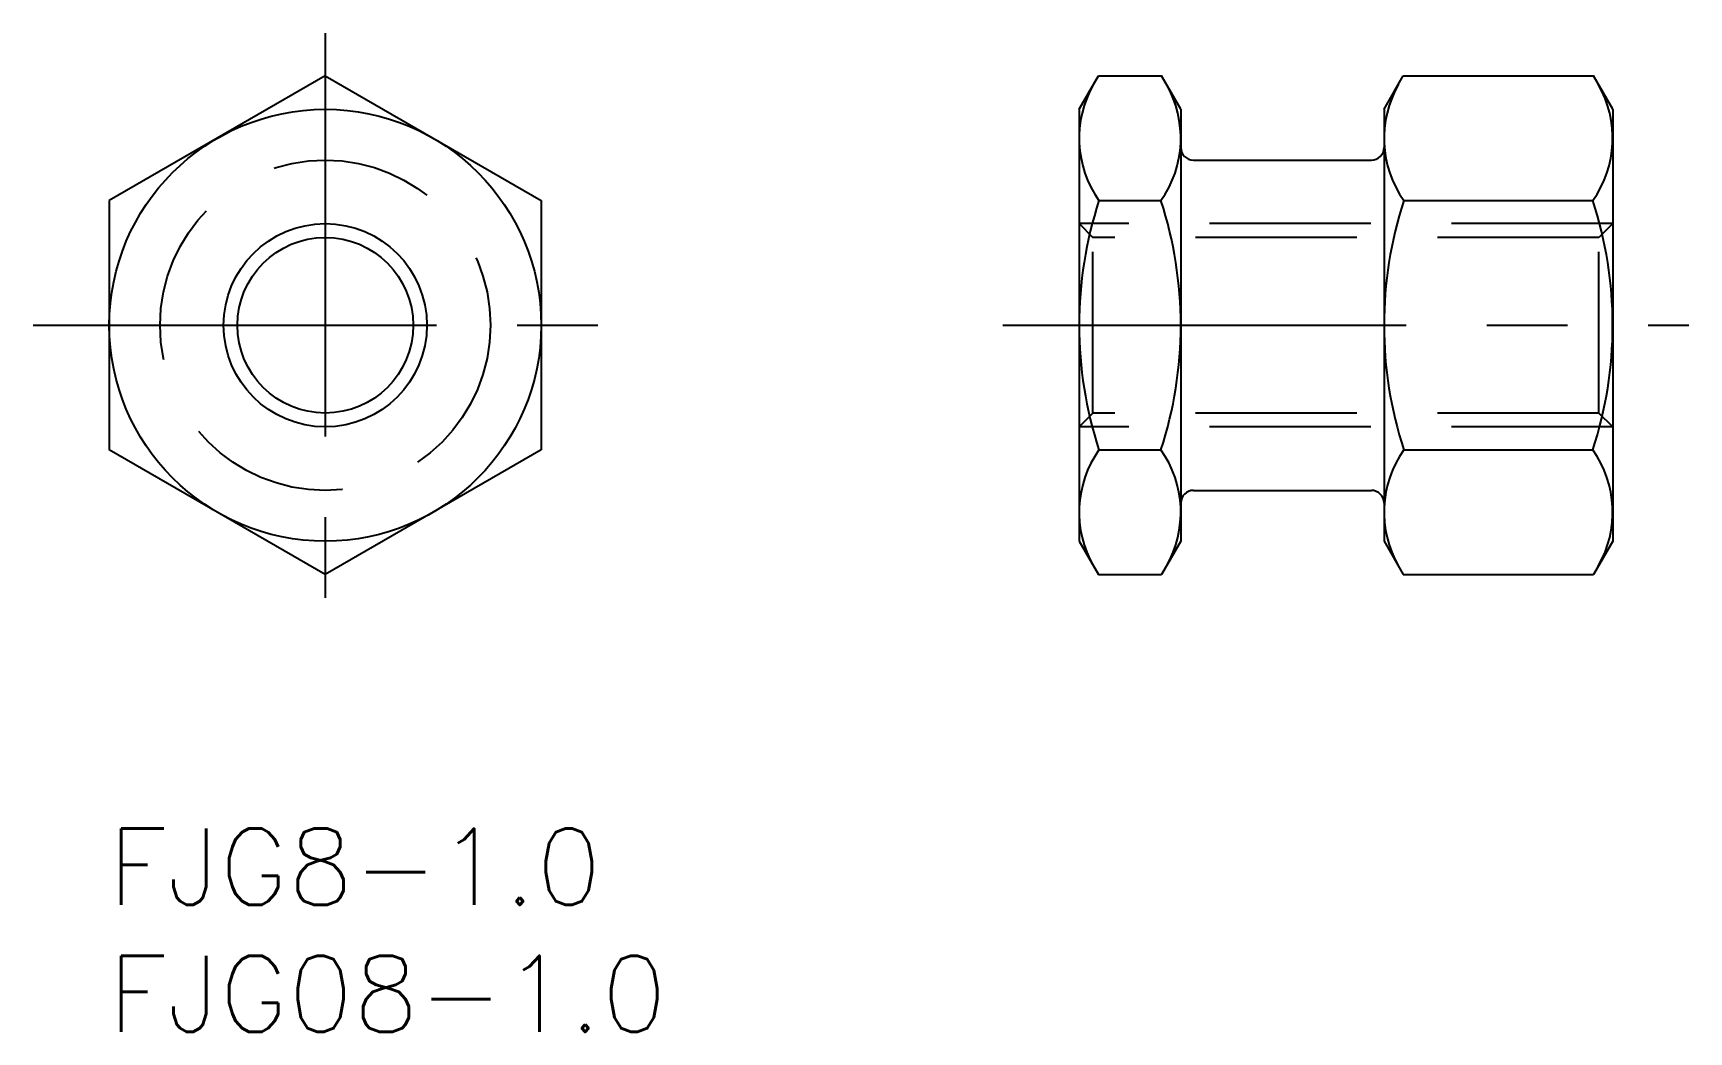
# Model space of a CAD drawing. Extents: x -3 to 62.2, y -8 to 31.3.
import ezdxf

# ---------------------------------------------------------------- set-up
doc = ezdxf.new("R2010")
doc.units = 0
doc.header["$LTSCALE"] = 0.5
doc.linetypes.add('CENTER', pattern=[50.8, 31.75, -6.35, 6.35, -6.35])
doc.linetypes.add('DASHED', pattern=[19.05, 12.7, -6.35])
for name, color, linetype in [('MSM_CENTER', 1, 'CENTER'), ('MSM_CONTINUOUS', 7, 'CONTINUOUS'), ('MSM_DASHED', 4, 'DASHED'), ('MSM_NARROW', 5, 'CONTINUOUS'), ('MSM_PART_NUMBER', 7, 'CONTINUOUS')]:
    doc.layers.add(name, color=color, linetype=linetype)
doc.styles.get("Standard").update_dxf_attribs({"font": 'txt.shx', "height": 3, "bigfont": 'bigfont.shx'})

# ---------------------------------------------------------------- blocks, each defined once
blk = doc.blocks.new('*U15')
at = {"layer": 'MSM_PART_NUMBER'}
blk.add_text('FJG8-1.0', height=3, dxfattribs=at).set_placement((0, -3))
blk = doc.blocks.new('*U16')
at = {"layer": 'MSM_PART_NUMBER'}
blk.add_text('FJG08-1.0', height=3, dxfattribs=at).set_placement((0, -8))

msp = doc.modelspace()

# ---------------------------------------------------------------- linework, layer by layer
at = {"layer": 'MSM_CENTER'}
for p, q in [((8.542, 31.315), (8.542, 8.315)), ((-2.958, 19.815), (20.042, 19.815)), ((35.218, 19.815), (62.218, 19.815))]:
    msp.add_line(p, q, dxfattribs=at)
at = {"layer": 'MSM_CONTINUOUS'}
for p, q in [((8.542, 29.63), (0.042, 24.722)), ((8.542, 29.63), (17.042, 24.722)), ((38.218, 28.315), (38.977, 29.63)), ((38.977, 29.63), (41.458, 29.63)), ((42.218, 28.315), (41.458, 29.63)), ((50.218, 28.315), (50.977, 29.63)), ((50.977, 29.63), (58.458, 29.63)), ((59.218, 28.315), (58.458, 29.63)), ((38.218, 28.315), (38.218, 11.315)), ((42.218, 28.315), (42.218, 11.315)), ((50.218, 28.315), (50.218, 11.315)), ((59.218, 28.315), (59.218, 11.315)), ((4.292, 27.176), (4.292, 27.176)), ((42.718, 26.315), (49.718, 26.315)), ((0.042, 24.722), (0.042, 14.907)), ((17.042, 24.722), (17.042, 14.907)), ((38.998, 24.722), (41.438, 24.722)), ((50.998, 24.722), (58.438, 24.722)), ((8.542, 10), (0.042, 14.907)), ((17.042, 14.907), (8.542, 10)), ((38.998, 14.907), (41.438, 14.907)), ((50.998, 14.907), (58.438, 14.907)), ((42.718, 13.315), (49.718, 13.315)), ((38.218, 11.315), (38.977, 10)), ((42.218, 11.315), (41.458, 10)), ((50.218, 11.315), (50.977, 10)), ((59.218, 11.315), (58.458, 10)), ((38.977, 10), (41.458, 10)), ((50.977, 10), (58.458, 10))]:
    msp.add_line(p, q, dxfattribs=at)
for radius in [8.5, 3.458]:
    msp.add_circle((8.542, 19.815), radius, dxfattribs=at)
for centre, radius, start, end in [((42.468, 27.176), 4.25, 150, 215.26439), ((37.968, 27.176), 4.25, 324.7356, 30), ((54.468, 27.176), 4.25, 150, 215.26439), ((54.968, 27.176), 4.25, 324.7356, 30), ((42.718, 26.815), 0.5, 180, 270), ((49.718, 26.815), 0.5, 270, 0), ((54.048, 19.815), 15.83, 161.94029, 198.05972), ((26.387, 19.815), 15.83, 341.94028, 18.05972), ((66.048, 19.815), 15.83, 161.94029, 198.05972), ((43.387, 19.815), 15.83, 341.94028, 18.05972), ((42.468, 12.454), 4.25, 144.7356, 210), ((37.968, 12.454), 4.25, 330, 35.2644), ((54.468, 12.454), 4.25, 144.7356, 210), ((54.968, 12.454), 4.25, 330, 35.2644), ((42.718, 12.815), 0.5, 90, 180), ((49.718, 12.815), 0.5, 0, 90)]:
    msp.add_arc(centre, radius, start, end, dxfattribs=at)
at = {"layer": 'MSM_DASHED'}
for p, q in [((59.218, 23.815), (38.218, 23.815)), ((38.218, 23.815), (38.759, 23.273)), ((59.218, 23.815), (58.676, 23.273)), ((58.676, 23.273), (38.759, 23.273)), ((38.759, 16.356), (38.759, 23.273)), ((58.676, 16.356), (58.676, 23.273)), ((38.218, 15.815), (38.759, 16.356)), ((58.676, 16.356), (38.759, 16.356)), ((59.218, 15.815), (58.676, 16.356)), ((59.218, 15.815), (38.218, 15.815))]:
    msp.add_line(p, q, dxfattribs=at)
msp.add_circle((8.542, 19.815), 6.5, dxfattribs=at)
at = {"layer": 'MSM_NARROW'}
msp.add_circle((8.542, 19.815), 4, dxfattribs=at)

# ---------------------------------------------------------------- block references
at = {"layer": 'MSM_CONTINUOUS'}
for name in ['*U15', '*U16']:
    msp.add_blockref(name, (0, 0), dxfattribs=at)

doc.saveas('drawing.dxf')
